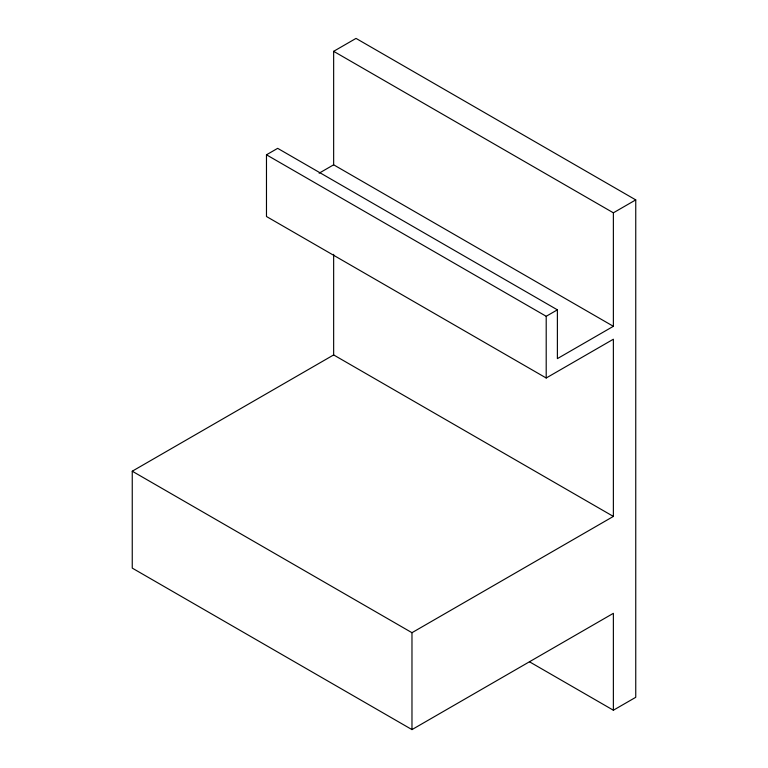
<?xml version="1.0" encoding="UTF-8"?>
<svg xmlns="http://www.w3.org/2000/svg" width="768" height="768" viewBox="0 0 768 768"><rect width="100%" height="100%" fill="white"/><g stroke="black" fill="none" stroke-linecap="round" stroke-linejoin="round"><path stroke-width="1.15" d="M333.648 51.322L613.373 212.813L613.373 326.304L333.648 164.803L333.648 51.322L356.026 38.4L635.75 199.891L635.75 697.306L613.373 710.218L529.45 661.776M613.373 710.218L613.373 613.325L411.974 729.6L132.25 568.109L132.25 471.206L411.974 632.698L613.373 516.422L613.373 339.226L546.202 378L266.477 216.509L266.477 154.8L277.67 148.339L557.386 309.83L557.386 358.627L613.373 326.304M319.133 173.184L333.648 164.803M132.25 471.206L333.648 354.931L613.373 516.422M613.373 212.813L635.75 199.891M266.477 154.8L546.202 316.291L557.386 309.83M546.202 316.291L546.202 378M411.974 632.698L411.974 729.6M333.648 254.352L333.648 354.931"/></g></svg>
